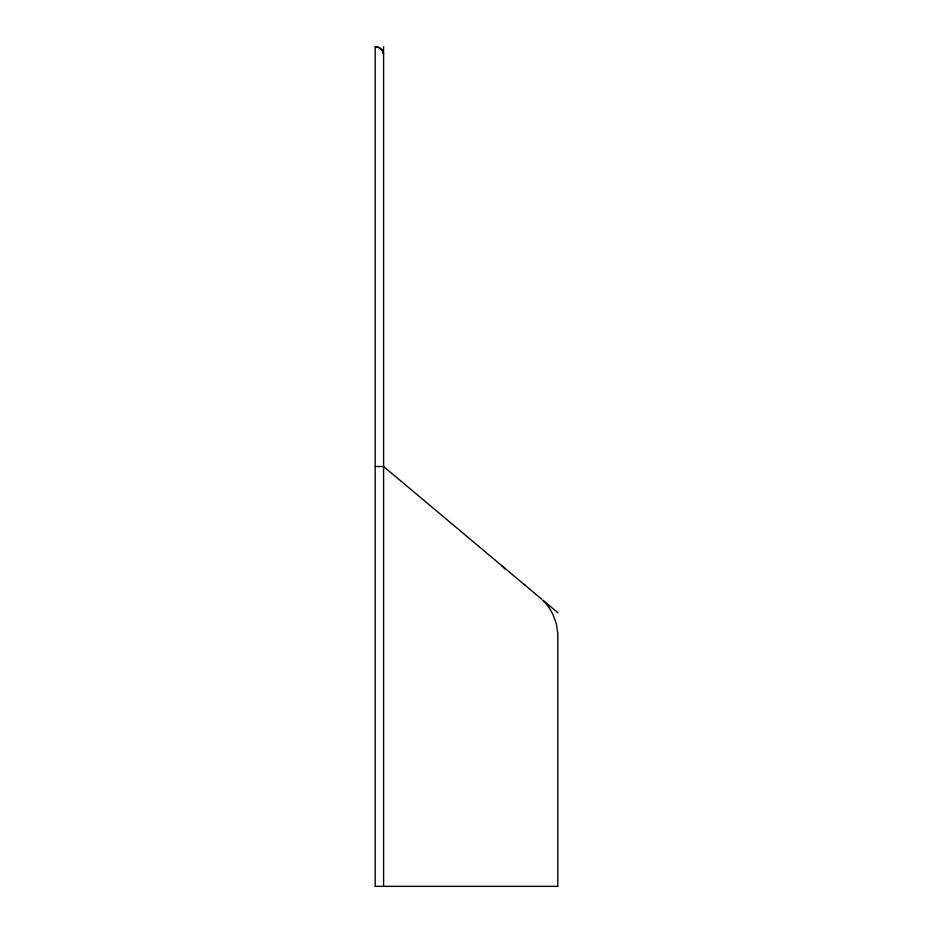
<?xml version="1.0" encoding="UTF-8"?>
<svg xmlns="http://www.w3.org/2000/svg" width="933" height="933" viewBox="0 0 933 933"><rect width="100%" height="100%" fill="white"/><g stroke="black" fill="none" stroke-linecap="round" stroke-linejoin="round"><path stroke-width="1.4" d="M383.556 54.452L383.58 46.65M375.183 466.5L383.58 466.5L541.735 599.208M524.299 584.688L525.349 585.457M557.817 612.701L542.878 600.222L547.356 605.249A54.172 38.3 -90 0 1 553.106 614.905L556.36 623.757L557.817 633.694L557.817 886.35L375.183 886.35L375.183 46.65A8.397 8.397 0 0 1 383.498 53.857M502.117 565.958L503.167 566.949M504.205 568.139L504.706 568.803M383.58 886.35L383.58 55.047A8.397 8.397 0 0 0 375.183 46.65"/></g></svg>
